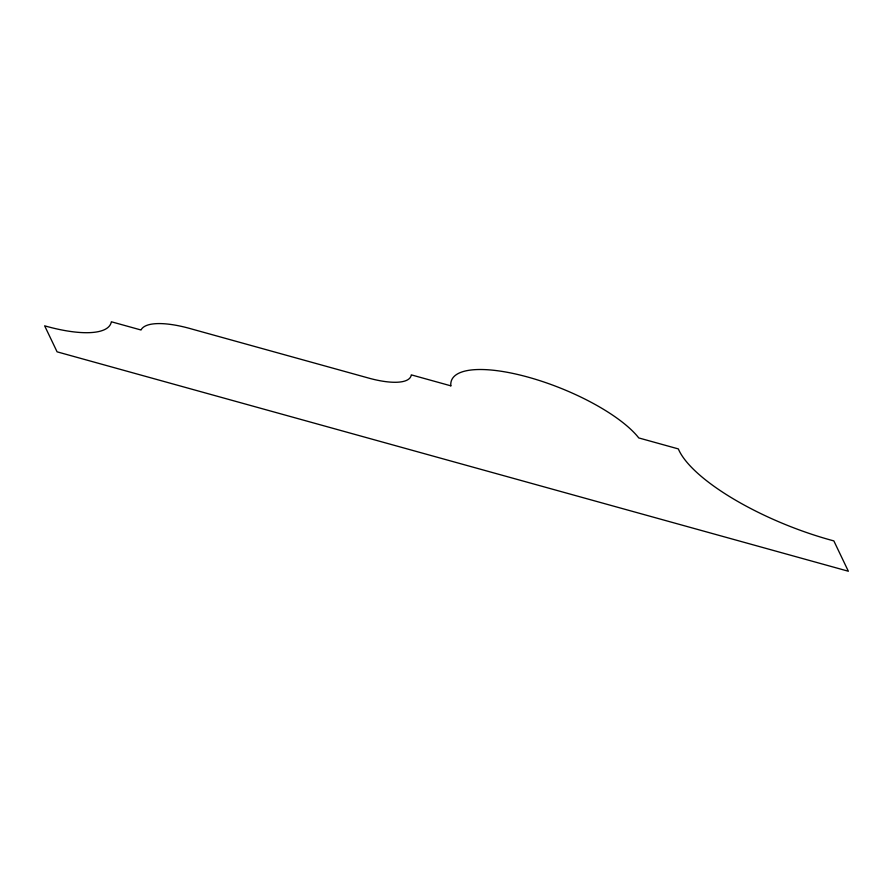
<?xml version="1.0" encoding="UTF-8"?>
<svg xmlns="http://www.w3.org/2000/svg" width="893" height="893" viewBox="0 0 893 893"><rect width="100%" height="100%" fill="white"/><g stroke="black" fill="none" stroke-linecap="round" stroke-linejoin="round"><path stroke-width="1.34" d="M450.842 385.832L411.282 374.859A57.61 18.373 21.8 0 1 370.115 378.487L192.073 329.115A66.584 21.242 21.8 0 0 141.016 329.997L111.346 321.77A87.916 28.04 21.8 0 1 44.65 325.833L57.085 351.831L848.35 571.23L833.85 540.901A136.54 43.545 21.8 0 1 678.334 448.911L638.774 437.938A104.057 33.186 21.8 0 0 528.209 377.17A104.057 33.186 21.8 0 0 450.842 385.832"/></g></svg>
